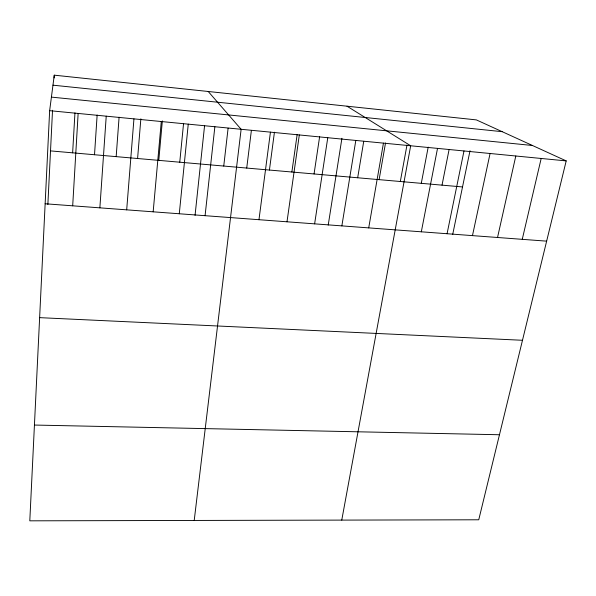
<?xml version="1.0" encoding="UTF-8"?>
<svg xmlns="http://www.w3.org/2000/svg" width="596" height="596" viewBox="0 0 596 596"><rect width="100%" height="100%" fill="white"/><g stroke="black" fill="none" stroke-linecap="round" stroke-linejoin="round"><path stroke-width="0.89" d="M49.647 110.67L29.8 520.83L478.744 519.787L566.2 160.898L476.383 119.9L54.266 75.171L49.647 110.67L566.2 160.898M47.866 204.577L52.53 110.26M54.124 77.934L54.266 75.171M72.638 152.829L74.947 112.882M72.69 205.814L78.136 113.434M94.518 154.744L97.141 115.043M99.867 207.84L106.23 116.168M116.168 156.636L119.096 117.181M126.687 209.844L133.944 118.865M137.587 158.514L140.857 118.805M153.165 211.818L161.285 121.524M158.782 160.369L162.343 120.906M179.754 162.201L183.568 123.402M179.284 213.763L188.254 124.147M195.056 215.357L204.599 125.451M205.076 215.685L214.865 126.732M223.746 166.053L228.104 128.185M194.214 520.45L241.127 129.287L208.213 91.486M246.722 168.057L251.378 130.45M258.969 219.7L270.435 132.133M269.422 170.046L274.436 132.2M291.869 172.013L297.173 134.413M286.996 221.794L299.319 134.942M314.055 173.95L319.642 136.603M314.621 223.85L327.77 137.713M328.217 225.087L341.925 138.279M341.858 225.884L355.812 140.44M357.675 177.764L363.731 141.334M368.715 227.888L383.444 143.129M379.116 179.642L385.523 142.965M400.318 181.497L406.979 145.052M341.761 520.107L410.681 145.774L346.999 106.192M421.283 183.33L428.196 147.123M421.312 231.807L437.524 148.382M442.023 185.147L449.086 149.589M447.067 233.729L463.993 150.959M452.722 234.362L470.013 150.706M472.472 235.621L490.083 153.492M497.533 237.491L515.808 155.996M522.252 239.331L541.183 158.462M34.434 425.052L499.463 434.745M39.634 317.646L522.483 340.279M45.14 203.765L546.644 241.149M50.518 150.892L462.526 186.943M51.405 97.111L532.444 145.491M52.962 85.176L502.182 131.679"/></g></svg>
